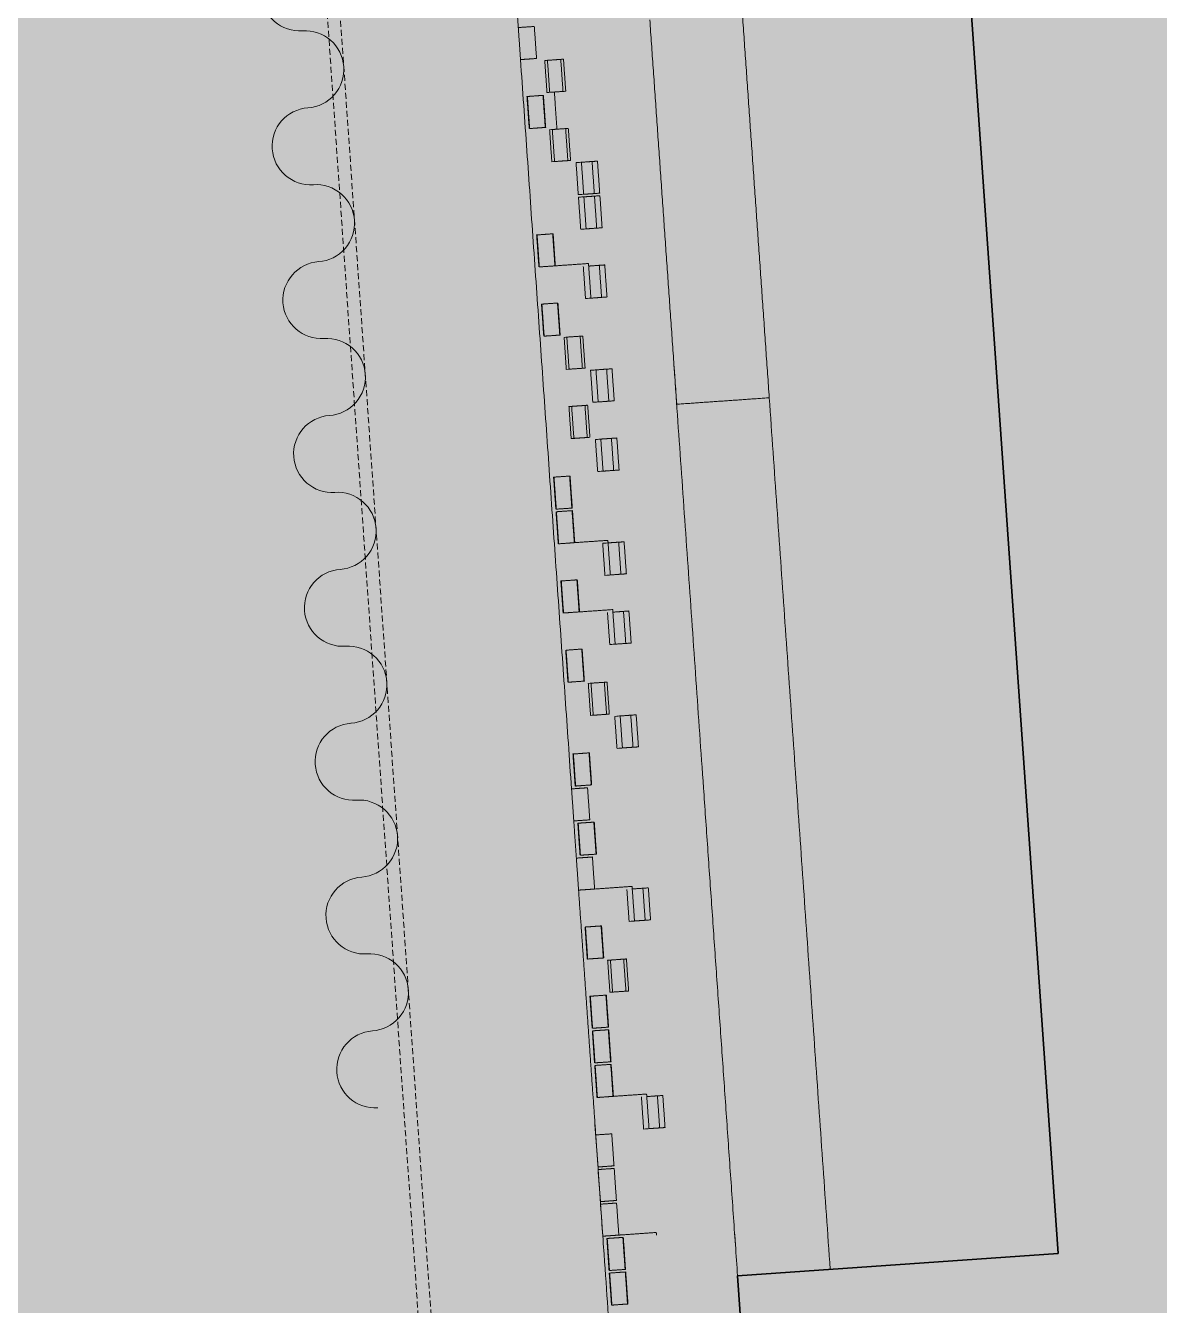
# Model space of a CAD drawing. Header units: millimetres. Extents: x 833941507 to 1669051331, y 817666127 to 1636299673.
# Drawn here: x 834533429 to 834535193, y 817986731 to 817988724 of the extents above; entities that cross this region are included whole.
import ezdxf

# ---------------------------------------------------------------- set-up
doc = ezdxf.new("R2010")
doc.units = ezdxf.units.MM
doc.header["$LTSCALE"] = 3
doc.linetypes.add('B0703', pattern=[4.6875, 3.125, -1.5625])
for name, color, linetype, lineweight in [('Hatch (LTC&CB)', 252, 'Continuous', 35), ('UAJ-22INWA', 6, 'Continuous', 35), ('UAJ-22INWA-a', 1, 'Continuous', 13), ('UAJ-22INWA-h', 251, 'Continuous', 9), ('UAJ-23FLOR-h', 251, 'Continuous', 9), ('UAJ-25CEIL-z', 8, 'B0703', 9), ('UAJ-41EXFI-d', 7, 'Continuous', 5)]:
    doc.layers.add(name, color=color, linetype=linetype, lineweight=lineweight)

# ---------------------------------------------------------------- blocks, each defined once
blk = doc.blocks.new('Finish Walls')
at = {"layer": 'UAJ-22INWA-a'}
for points, degree in [([(834534220.4, 817988722.3), (834534207.9, 817988721.5), (834534195.5, 817988720.6)], 2), ([(834534198.9, 817988670.7), (834534197.2, 817988695.6), (834534195.5, 817988720.6)], 2), ([(834534223.9, 817988672.5), (834534222.1, 817988697.4), (834534220.4, 817988722.3)], 2), ([(834534198.9, 817988670.7), (834534211.4, 817988671.6), (834534223.9, 817988672.5)], 2), ([(834534236.6, 817988669.3), (834534238.8, 817988669.5), (834534240.4, 817988669.6), (834534240.8, 817988669.6)], 3), ([(834534240.1, 817988619.5), (834534238.4, 817988644.4), (834534236.6, 817988669.3)], 2), ([(834534265.8, 817988671.4), (834534253.3, 817988670.5), (834534240.8, 817988669.6)], 2), ([(834534244.3, 817988619.8), (834534242.6, 817988644.7), (834534240.8, 817988669.6)], 2), ([(834534265.1, 817988621.2), (834534263.3, 817988646.1), (834534261.6, 817988671.1)], 2), ([(834534269.3, 817988621.5), (834534267.5, 817988646.4), (834534265.8, 817988671.4)], 2), ([(834534209, 817988613.3), (834534209.3, 817988613.3), (834534209.6, 817988613.3), (834534209.7, 817988613.3)], 3), ([(834534212.5, 817988563.4), (834534210.7, 817988588.3), (834534209, 817988613.3)], 2), ([(834534234.6, 817988615.1), (834534222.1, 817988614.2), (834534209.7, 817988613.3)], 2), ([(834534213.1, 817988563.4), (834534211.4, 817988588.4), (834534209.7, 817988613.3)], 2), ([(834534237.4, 817988565.1), (834534235.7, 817988590.1), (834534233.9, 817988615)], 2), ([(834534238.1, 817988565.2), (834534236.3, 817988590.1), (834534234.6, 817988615.1)], 2), ([(834534244.3, 817988619.8), (834534243.9, 817988619.7), (834534242.3, 817988619.6), (834534240.1, 817988619.5)], 3), ([(834534244.3, 817988619.8), (834534256.8, 817988620.6), (834534269.3, 817988621.5)], 2), ([(834534251.6, 817988620.3), (834534253.6, 817988591.3), (834534255.6, 817988562.4)], 2), ([(834534213.1, 817988563.4), (834534213.1, 817988563.4), (834534212.8, 817988563.4), (834534212.5, 817988563.4)], 3), ([(834534213.1, 817988563.4), (834534225.6, 817988564.3), (834534238.1, 817988565.2)], 2), ([(834534244.2, 817988561.6), (834534246.3, 817988561.7), (834534247.9, 817988561.9), (834534248.4, 817988561.9)], 3), ([(834534247.7, 817988511.7), (834534245.9, 817988536.7), (834534244.2, 817988561.6)], 2), ([(834534273.3, 817988563.6), (834534260.8, 817988562.8), (834534248.4, 817988561.9)], 2), ([(834534251.9, 817988512), (834534250.1, 817988537), (834534248.4, 817988561.9)], 2), ([(834534272.6, 817988513.5), (834534270.9, 817988538.4), (834534269.1, 817988563.3)], 2), ([(834534276.8, 817988513.8), (834534275.1, 817988538.7), (834534273.3, 817988563.6)], 2), ([(834534251.9, 817988512), (834534251.4, 817988512), (834534249.8, 817988511.9), (834534247.7, 817988511.7)], 3), ([(834534251.9, 817988512), (834534264.3, 817988512.9), (834534276.8, 817988513.8)], 2), ([(834534285.3, 817988510.3), (834534289.7, 817988510.6), (834534292.9, 817988510.9), (834534293.7, 817988510.9)], 3), ([(834534288.8, 817988460.5), (834534287.1, 817988485.4), (834534285.3, 817988510.3)], 2), ([(834534318.7, 817988512.7), (834534306.2, 817988511.8), (834534293.7, 817988510.9)], 2), ([(834534297.2, 817988461.1), (834534295.5, 817988486), (834534293.7, 817988510.9)], 2), ([(834534313.8, 817988462.2), (834534312, 817988487.1), (834534310.3, 817988512.1)], 2), ([(834534322.2, 817988462.8), (834534320.4, 817988487.7), (834534318.7, 817988512.7)], 2), ([(834534297.2, 817988461.1), (834534296.4, 817988461), (834534293.1, 817988460.8), (834534288.8, 817988460.5)], 3), ([(834534289.1, 817988456.5), (834534293.4, 817988456.8), (834534296.6, 817988457), (834534297.5, 817988457.1)], 3), ([(834534292.6, 817988406.6), (834534290.9, 817988431.5), (834534289.1, 817988456.5)], 2), ([(834534297.2, 817988461.1), (834534309.7, 817988461.9), (834534322.2, 817988462.8)], 2), ([(834534322.5, 817988458.8), (834534310, 817988457.9), (834534297.5, 817988457.1)], 2), ([(834534301, 817988407.2), (834534299.3, 817988432.1), (834534297.5, 817988457.1)], 2), ([(834534317.5, 817988408.3), (834534315.8, 817988433.3), (834534314, 817988458.2)], 2), ([(834534325.9, 817988408.9), (834534324.2, 817988433.9), (834534322.5, 817988458.8)], 2), ([(834534301, 817988407.2), (834534300.1, 817988407.1), (834534296.9, 817988406.9), (834534292.6, 817988406.6)], 3), ([(834534301, 817988407.2), (834534313.5, 817988408.1), (834534325.9, 817988408.9)], 2), ([(834534224, 817988397.8), (834534224.4, 817988397.8), (834534224.6, 817988397.8), (834534224.7, 817988397.8)], 3), ([(834534227.5, 817988347.9), (834534225.8, 817988372.9), (834534224, 817988397.8)], 2), ([(834534249.7, 817988399.6), (834534237.2, 817988398.7), (834534224.7, 817988397.8)], 2), ([(834534228.2, 817988348), (834534226.5, 817988372.9), (834534224.7, 817988397.8)], 2), ([(834534252.5, 817988349.7), (834534250.7, 817988374.6), (834534249, 817988399.5)], 2), ([(834534253.1, 817988349.7), (834534251.4, 817988374.6), (834534249.7, 817988399.6)], 2), ([(834534228.2, 817988348), (834534228.1, 817988348), (834534227.9, 817988347.9), (834534227.5, 817988347.9)], 3), ([(834534228.2, 817988348), (834534240.7, 817988348.8), (834534253.1, 817988349.7)], 2), ([(834534253.1, 817988349.7), (834534279, 817988351.5), (834534304.8, 817988353.3)], 2), ([(834534300.1, 817988298.9), (834534298.4, 817988323.8), (834534296.6, 817988348.7)], 2), ([(834534304.8, 817988353.3), (834534304.9, 817988351.3), (834534305, 817988349.3)], 2), ([(834534330, 817988351.1), (834534317.5, 817988350.2), (834534305, 817988349.3)], 2), ([(834534308.5, 817988299.4), (834534306.8, 817988324.4), (834534305, 817988349.3)], 2), ([(834534325.1, 817988300.6), (834534323.3, 817988325.5), (834534321.6, 817988350.5)], 2), ([(834534333.5, 817988301.2), (834534331.7, 817988326.1), (834534330, 817988351.1)], 2), ([(834534231.6, 817988290.1), (834534231.9, 817988290.1), (834534232.2, 817988290.1), (834534232.2, 817988290.1)], 3), ([(834534235.1, 817988240.2), (834534233.3, 817988265.1), (834534231.6, 817988290.1)], 2), ([(834534257.2, 817988291.8), (834534244.7, 817988291), (834534232.2, 817988290.1)], 2), ([(834534235.7, 817988240.2), (834534234, 817988265.2), (834534232.2, 817988290.1)], 2), ([(834534260, 817988241.9), (834534258.3, 817988266.9), (834534256.5, 817988291.8)], 2), ([(834534260.7, 817988242), (834534258.9, 817988266.9), (834534257.2, 817988291.8)], 2), ([(834534308.5, 817988299.4), (834534307.7, 817988299.4), (834534304.4, 817988299.2), (834534300.1, 817988298.9)], 3), ([(834534308.5, 817988299.4), (834534321, 817988300.3), (834534333.5, 817988301.2)], 2), ([(834534235.7, 817988240.2), (834534235.7, 817988240.2), (834534235.4, 817988240.2), (834534235.1, 817988240.2)], 3), ([(834534235.7, 817988240.2), (834534248.2, 817988241.1), (834534260.7, 817988242)], 2), ([(834534266.8, 817988238.4), (834534268.9, 817988238.5), (834534270.5, 817988238.7), (834534271, 817988238.7)], 3), ([(834534270.2, 817988188.5), (834534268.5, 817988213.4), (834534266.8, 817988238.4)], 2), ([(834534295.9, 817988240.4), (834534283.4, 817988239.6), (834534271, 817988238.7)], 2), ([(834534274.5, 817988188.8), (834534272.7, 817988213.7), (834534271, 817988238.7)], 2), ([(834534295.2, 817988190.3), (834534293.4, 817988215.2), (834534291.7, 817988240.1)], 2), ([(834534299.4, 817988190.5), (834534297.6, 817988215.5), (834534295.9, 817988240.4)], 2), ([(834534274.5, 817988188.8), (834534274, 817988188.8), (834534272.4, 817988188.7), (834534270.2, 817988188.5)], 3), ([(834534274.5, 817988188.8), (834534286.9, 817988189.7), (834534299.4, 817988190.5)], 2), ([(834534307.9, 817988187.1), (834534312.3, 817988187.4), (834534315.5, 817988187.7), (834534316.3, 817988187.7)], 3), ([(834534311.4, 817988137.3), (834534309.7, 817988162.2), (834534307.9, 817988187.1)], 2), ([(834534341.3, 817988189.5), (834534328.8, 817988188.6), (834534316.3, 817988187.7)], 2), ([(834534319.8, 817988137.8), (834534318.1, 817988162.8), (834534316.3, 817988187.7)], 2), ([(834534336.4, 817988139), (834534334.6, 817988163.9), (834534332.9, 817988188.9)], 2), ([(834534344.8, 817988139.6), (834534343, 817988164.5), (834534341.3, 817988189.5)], 2), ([(834534274.3, 817988130.7), (834534276.5, 817988130.8), (834534278.1, 817988130.9), (834534278.5, 817988130.9)], 3), ([(834534277.8, 817988080.8), (834534276, 817988105.7), (834534274.3, 817988130.7)], 2), ([(834534303.4, 817988132.7), (834534291, 817988131.8), (834534278.5, 817988130.9)], 2), ([(834534282, 817988081.1), (834534280.2, 817988106), (834534278.5, 817988130.9)], 2), ([(834534302.7, 817988082.5), (834534301, 817988107.5), (834534299.2, 817988132.4)], 2), ([(834534306.9, 817988082.8), (834534305.2, 817988107.7), (834534303.4, 817988132.7)], 2), ([(834534319.8, 817988137.8), (834534319, 817988137.8), (834534315.7, 817988137.6), (834534311.4, 817988137.3)], 3), ([(834534319.8, 817988137.8), (834534332.3, 817988138.7), (834534344.8, 817988139.6)], 2), ([(834534282, 817988081.1), (834534281.5, 817988081), (834534279.9, 817988080.9), (834534277.8, 817988080.8)], 3), ([(834534282, 817988081.1), (834534294.5, 817988081.9), (834534306.9, 817988082.8)], 2), ([(834534315.5, 817988079.4), (834534319.8, 817988079.7), (834534323, 817988079.9), (834534323.9, 817988080)], 3), ([(834534319, 817988029.5), (834534317.2, 817988054.5), (834534315.5, 817988079.4)], 2), ([(834534348.8, 817988081.7), (834534336.3, 817988080.9), (834534323.9, 817988080)], 2), ([(834534327.4, 817988030.1), (834534325.6, 817988055), (834534323.9, 817988080)], 2), ([(834534343.9, 817988031.3), (834534342.2, 817988056.2), (834534340.4, 817988081.1)], 2), ([(834534352.3, 817988031.8), (834534350.6, 817988056.8), (834534348.8, 817988081.7)], 2), ([(834534327.4, 817988030.1), (834534326.5, 817988030), (834534323.3, 817988029.8), (834534319, 817988029.5)], 3), ([(834534327.4, 817988030.1), (834534339.8, 817988031), (834534352.3, 817988031.8)], 2), ([(834534250.4, 817988020.7), (834534250.7, 817988020.7), (834534251, 817988020.8), (834534251.1, 817988020.8)], 3), ([(834534253.9, 817987970.8), (834534252.1, 817987995.8), (834534250.4, 817988020.7)], 2), ([(834534276, 817988022.5), (834534263.5, 817988021.6), (834534251.1, 817988020.8)], 2), ([(834534254.6, 817987970.9), (834534252.8, 817987995.8), (834534251.1, 817988020.8)], 2), ([(834534278.8, 817987972.6), (834534277.1, 817987997.5), (834534275.3, 817988022.5)], 2), ([(834534279.5, 817987972.6), (834534277.8, 817987997.6), (834534276, 817988022.5)], 2), ([(834534254.6, 817987970.9), (834534254.5, 817987970.9), (834534254.2, 817987970.9), (834534253.9, 817987970.8)], 3), ([(834534254.6, 817987970.9), (834534267, 817987971.8), (834534279.5, 817987972.6)], 2), ([(834534279.8, 817987968.6), (834534267.3, 817987967.8), (834534254.8, 817987966.9)], 2), ([(834534282.6, 817987918.7), (834534280.9, 817987943.7), (834534279.1, 817987968.6)], 2), ([(834534283.3, 817987918.8), (834534281.5, 817987943.7), (834534279.8, 817987968.6)], 2), ([(834534254.2, 817987966.8), (834534254.5, 817987966.9), (834534254.8, 817987966.9), (834534254.8, 817987966.9)], 3), ([(834534257.7, 817987917), (834534255.9, 817987941.9), (834534254.2, 817987966.8)], 2), ([(834534258.3, 817987917), (834534256.6, 817987942), (834534254.8, 817987966.9)], 2), ([(834534258.3, 817987917), (834534258.3, 817987917), (834534258, 817987917), (834534257.7, 817987917)], 3), ([(834534258.3, 817987917), (834534270.8, 817987917.9), (834534283.3, 817987918.8)], 2), ([(834534283.3, 817987918.8), (834534309.1, 817987920.6), (834534334.9, 817987922.4)], 2), ([(834534326.8, 817987917.8), (834534331.1, 817987918.1), (834534334.3, 817987918.3), (834534335.2, 817987918.4)], 3), ([(834534330.3, 817987867.9), (834534328.5, 817987892.9), (834534326.8, 817987917.8)], 2), ([(834534334.9, 817987922.4), (834534335, 817987920.4), (834534335.2, 817987918.4)], 2), ([(834534360.1, 817987920.1), (834534347.6, 817987919.3), (834534335.2, 817987918.4)], 2), ([(834534338.7, 817987868.5), (834534336.9, 817987893.4), (834534335.2, 817987918.4)], 2), ([(834534355.2, 817987869.7), (834534353.4, 817987894.6), (834534351.7, 817987919.5)], 2), ([(834534363.6, 817987870.2), (834534361.9, 817987895.2), (834534360.1, 817987920.1)], 2), ([(834534338.7, 817987868.5), (834534337.8, 817987868.4), (834534334.6, 817987868.2), (834534330.3, 817987867.9)], 3), ([(834534338.7, 817987868.5), (834534351.1, 817987869.4), (834534363.6, 817987870.2)], 2), ([(834534261.7, 817987859.1), (834534262, 817987859.1), (834534262.3, 817987859.2), (834534262.4, 817987859.2)], 3), ([(834534265.2, 817987809.2), (834534263.4, 817987834.2), (834534261.7, 817987859.1)], 2), ([(834534287.3, 817987860.9), (834534274.8, 817987860), (834534262.4, 817987859.2)], 2), ([(834534265.9, 817987809.3), (834534264.1, 817987834.2), (834534262.4, 817987859.2)], 2), ([(834534290.1, 817987811), (834534288.4, 817987835.9), (834534286.6, 817987860.9)], 2), ([(834534290.8, 817987811), (834534289.1, 817987836), (834534287.3, 817987860.9)], 2), ([(834534265.9, 817987809.3), (834534265.8, 817987809.3), (834534265.5, 817987809.3), (834534265.2, 817987809.2)], 3), ([(834534265.9, 817987809.3), (834534278.3, 817987810.2), (834534290.8, 817987811)], 2), ([(834534290.8, 817987811), (834534316.6, 817987812.8), (834534342.4, 817987814.6)], 2), ([(834534337.8, 817987760.2), (834534336, 817987785.1), (834534334.3, 817987810.1)], 2), ([(834534342.4, 817987814.6), (834534342.6, 817987812.6), (834534342.7, 817987810.6)], 2), ([(834534367.6, 817987812.4), (834534355.2, 817987811.5), (834534342.7, 817987810.6)], 2), ([(834534346.2, 817987760.8), (834534344.4, 817987785.7), (834534342.7, 817987810.6)], 2), ([(834534362.7, 817987761.9), (834534361, 817987786.9), (834534359.2, 817987811.8)], 2), ([(834534371.1, 817987762.5), (834534369.4, 817987787.4), (834534367.6, 817987812.4)], 2), ([(834534269.2, 817987751.4), (834534269.6, 817987751.4), (834534269.8, 817987751.4), (834534269.9, 817987751.4)], 3), ([(834534272.7, 817987701.5), (834534271, 817987726.4), (834534269.2, 817987751.4)], 2), ([(834534294.8, 817987753.2), (834534282.4, 817987752.3), (834534269.9, 817987751.4)], 2), ([(834534273.4, 817987701.5), (834534271.6, 817987726.5), (834534269.9, 817987751.4)], 2), ([(834534297.7, 817987703.2), (834534295.9, 817987728.2), (834534294.2, 817987753.1)], 2), ([(834534298.3, 817987703.3), (834534296.6, 817987728.2), (834534294.8, 817987753.2)], 2), ([(834534346.2, 817987760.8), (834534345.3, 817987760.7), (834534342.1, 817987760.5), (834534337.8, 817987760.2)], 3), ([(834534346.2, 817987760.8), (834534358.7, 817987761.6), (834534371.1, 817987762.5)], 2), ([(834534273.4, 817987701.5), (834534273.3, 817987701.5), (834534273.1, 817987701.5), (834534272.7, 817987701.5)], 3), ([(834534273.4, 817987701.5), (834534285.9, 817987702.4), (834534298.3, 817987703.3)], 2), ([(834534304.4, 817987699.7), (834534306.6, 817987699.9), (834534308.2, 817987700), (834534308.6, 817987700)], 3), ([(834534307.9, 817987649.8), (834534306.2, 817987674.8), (834534304.4, 817987699.7)], 2), ([(834534333.6, 817987701.7), (834534321.1, 817987700.9), (834534308.6, 817987700)], 2), ([(834534312.1, 817987650.1), (834534310.4, 817987675.1), (834534308.6, 817987700)], 2), ([(834534332.8, 817987651.6), (834534331.1, 817987676.5), (834534329.4, 817987701.4)], 2), ([(834534337.1, 817987651.9), (834534335.3, 817987676.8), (834534333.6, 817987701.7)], 2), ([(834534312.1, 817987650.1), (834534311.7, 817987650.1), (834534310.1, 817987650), (834534307.9, 817987649.8)], 3), ([(834534312.1, 817987650.1), (834534324.6, 817987651), (834534337.1, 817987651.9)], 2), ([(834534345.6, 817987648.4), (834534349.9, 817987648.8), (834534353.1, 817987649), (834534354, 817987649)], 3), ([(834534378.9, 817987650.8), (834534366.5, 817987649.9), (834534354, 817987649)], 2), ([(834534357.5, 817987599.2), (834534355.7, 817987624.1), (834534354, 817987649)], 2), ([(834534374, 817987600.3), (834534372.3, 817987625.3), (834534370.5, 817987650.2)], 2), ([(834534382.4, 817987600.9), (834534380.7, 817987625.8), (834534378.9, 817987650.8)], 2), ([(834534349.1, 817987598.6), (834534347.3, 817987623.5), (834534345.6, 817987648.4)], 2), ([(834534280.5, 817987589.8), (834534280.9, 817987589.8), (834534281.1, 817987589.8), (834534281.2, 817987589.8)], 3), ([(834534284, 817987539.9), (834534282.3, 817987564.8), (834534280.5, 817987589.8)], 2), ([(834534306.1, 817987591.6), (834534293.7, 817987590.7), (834534281.2, 817987589.8)], 2), ([(834534284.7, 817987539.9), (834534282.9, 817987564.9), (834534281.2, 817987589.8)], 2), ([(834534309, 817987541.6), (834534307.2, 817987566.6), (834534305.5, 817987591.5)], 2), ([(834534309.6, 817987541.7), (834534307.9, 817987566.6), (834534306.1, 817987591.6)], 2), ([(834534357.5, 817987599.2), (834534356.6, 817987599.1), (834534353.4, 817987598.9), (834534349.1, 817987598.6)], 3), ([(834534357.5, 817987599.2), (834534370, 817987600), (834534382.4, 817987600.9)], 2), ([(834534303.2, 817987537.2), (834534290.8, 817987536.4), (834534278.3, 817987535.5)], 2), ([(834534281.8, 817987485.6), (834534280.1, 817987510.5), (834534278.3, 817987535.5)], 2), ([(834534284.7, 817987539.9), (834534284.6, 817987539.9), (834534284.4, 817987539.9), (834534284, 817987539.9)], 3), ([(834534284.7, 817987539.9), (834534297.2, 817987540.8), (834534309.6, 817987541.7)], 2), ([(834534306.7, 817987487.3), (834534305, 817987512.3), (834534303.2, 817987537.2)], 2), ([(834534281.8, 817987485.6), (834534294.3, 817987486.5), (834534306.7, 817987487.3)], 2), ([(834534288.1, 817987482), (834534288.4, 817987482.1), (834534288.7, 817987482.1), (834534288.7, 817987482.1)], 3), ([(834534291.5, 817987432.2), (834534289.8, 817987457.1), (834534288.1, 817987482)], 2), ([(834534313.7, 817987483.8), (834534301.2, 817987482.9), (834534288.7, 817987482.1)], 2), ([(834534292.2, 817987432.2), (834534290.5, 817987457.1), (834534288.7, 817987482.1)], 2), ([(834534316.5, 817987433.9), (834534314.7, 817987458.8), (834534313, 817987483.8)], 2), ([(834534317.2, 817987433.9), (834534315.4, 817987458.9), (834534313.7, 817987483.8)], 2), ([(834534292.2, 817987432.2), (834534292.2, 817987432.2), (834534291.9, 817987432.2), (834534291.5, 817987432.2)], 3), ([(834534292.2, 817987432.2), (834534304.7, 817987433.1), (834534317.2, 817987433.9)], 2), ([(834534310.8, 817987429.5), (834534298.3, 817987428.6), (834534285.8, 817987427.7)], 2), ([(834534289.3, 817987377.9), (834534287.6, 817987402.8), (834534285.8, 817987427.7)], 2), ([(834534314.3, 817987379.6), (834534312.5, 817987404.5), (834534310.8, 817987429.5)], 2), ([(834534289.3, 817987377.9), (834534301.8, 817987378.7), (834534314.3, 817987379.6)], 2), ([(834534314.3, 817987379.6), (834534343.4, 817987381.6), (834534372.5, 817987383.7)], 2), ([(834534367.9, 817987329.2), (834534366.2, 817987354.2), (834534364.4, 817987379.1)], 2), ([(834534372.5, 817987383.7), (834534372.7, 817987381.7), (834534372.8, 817987379.7)], 2), ([(834534397.8, 817987381.4), (834534385.3, 817987380.6), (834534372.8, 817987379.7)], 2), ([(834534376.3, 817987329.8), (834534374.6, 817987354.8), (834534372.8, 817987379.7)], 2), ([(834534392.9, 817987331), (834534391.1, 817987355.9), (834534389.4, 817987380.8)], 2), ([(834534401.3, 817987331.6), (834534399.5, 817987356.5), (834534397.8, 817987381.4)], 2), ([(834534376.3, 817987329.8), (834534388.8, 817987330.7), (834534401.3, 817987331.6)], 2), ([(834534299.4, 817987320.4), (834534299.7, 817987320.4), (834534300, 817987320.5), (834534300, 817987320.5)], 3), ([(834534302.8, 817987270.5), (834534301.1, 817987295.5), (834534299.4, 817987320.4)], 2), ([(834534325, 817987322.2), (834534312.5, 817987321.3), (834534300, 817987320.5)], 2), ([(834534303.5, 817987270.6), (834534301.8, 817987295.5), (834534300, 817987320.5)], 2), ([(834534327.8, 817987272.3), (834534326, 817987297.2), (834534324.3, 817987322.2)], 2), ([(834534328.5, 817987272.3), (834534326.7, 817987297.3), (834534325, 817987322.2)], 2), ([(834534376.3, 817987329.8), (834534375.4, 817987329.8), (834534372.2, 817987329.5), (834534367.9, 817987329.2)], 3), ([(834534303.5, 817987270.6), (834534303.4, 817987270.6), (834534303.2, 817987270.6), (834534302.8, 817987270.5)], 3), ([(834534303.5, 817987270.6), (834534316, 817987271.5), (834534328.5, 817987272.3)], 2), ([(834534363.7, 817987270.8), (834534351.2, 817987269.9), (834534338.8, 817987269)], 2), ([(834534363, 817987220.6), (834534361.2, 817987245.6), (834534359.5, 817987270.5)], 2), ([(834534367.2, 817987220.9), (834534365.4, 817987245.9), (834534363.7, 817987270.8)], 2), ([(834534334.5, 817987268.8), (834534336.7, 817987268.9), (834534338.3, 817987269), (834534338.8, 817987269)], 3), ([(834534338, 817987218.9), (834534336.3, 817987243.8), (834534334.5, 817987268.8)], 2), ([(834534342.2, 817987219.2), (834534340.5, 817987244.1), (834534338.8, 817987269)], 2), ([(834534306.9, 817987212.7), (834534307.2, 817987212.7), (834534307.5, 817987212.7), (834534307.6, 817987212.7)], 3), ([(834534310.4, 817987162.8), (834534308.6, 817987187.7), (834534306.9, 817987212.7)], 2), ([(834534332.5, 817987214.5), (834534320, 817987213.6), (834534307.6, 817987212.7)], 2), ([(834534311, 817987162.9), (834534309.3, 817987187.8), (834534307.6, 817987212.7)], 2), ([(834534335.3, 817987164.6), (834534333.6, 817987189.5), (834534331.8, 817987214.4)], 2), ([(834534336, 817987164.6), (834534334.2, 817987189.5), (834534332.5, 817987214.5)], 2), ([(834534342.2, 817987219.2), (834534341.8, 817987219.1), (834534340.2, 817987219), (834534338, 817987218.9)], 3), ([(834534342.2, 817987219.2), (834534354.7, 817987220), (834534367.2, 817987220.9)], 2), ([(834534311, 817987162.9), (834534311, 817987162.9), (834534310.7, 817987162.8), (834534310.4, 817987162.8)], 3), ([(834534310.7, 817987158.8), (834534311, 817987158.8), (834534311.3, 817987158.9), (834534311.3, 817987158.9)], 3), ([(834534314.1, 817987108.9), (834534312.4, 817987133.9), (834534310.7, 817987158.8)], 2), ([(834534311, 817987162.9), (834534323.5, 817987163.7), (834534336, 817987164.6)], 2), ([(834534336.3, 817987160.6), (834534323.8, 817987159.7), (834534311.3, 817987158.9)], 2), ([(834534314.8, 817987109), (834534313.1, 817987133.9), (834534311.3, 817987158.9)], 2), ([(834534339.1, 817987110.7), (834534337.3, 817987135.6), (834534335.6, 817987160.6)], 2), ([(834534339.8, 817987110.7), (834534338, 817987135.7), (834534336.3, 817987160.6)], 2), ([(834534314.4, 817987105), (834534314.8, 817987105), (834534315, 817987105), (834534315.1, 817987105)], 3), ([(834534317.9, 817987055.1), (834534316.2, 817987080), (834534314.4, 817987105)], 2), ([(834534314.8, 817987109), (834534314.7, 817987109), (834534314.5, 817987109), (834534314.1, 817987108.9)], 3), ([(834534314.8, 817987109), (834534327.3, 817987109.9), (834534339.8, 817987110.7)], 2), ([(834534340, 817987106.7), (834534327.6, 817987105.9), (834534315.1, 817987105)], 2), ([(834534318.6, 817987055.1), (834534316.8, 817987080.1), (834534315.1, 817987105)], 2), ([(834534342.8, 817987056.8), (834534341.1, 817987081.8), (834534339.4, 817987106.7)], 2), ([(834534343.5, 817987056.9), (834534341.8, 817987081.8), (834534340, 817987106.7)], 2), ([(834534318.6, 817987055.1), (834534318.5, 817987055.1), (834534318.3, 817987055.1), (834534317.9, 817987055.1)], 3), ([(834534318.6, 817987055.1), (834534331.1, 817987056), (834534343.5, 817987056.9)], 2), ([(834534343.5, 817987056.9), (834534369.3, 817987058.7), (834534395.1, 817987060.5)], 2), ([(834534390.5, 817987006), (834534388.8, 817987031), (834534387, 817987055.9)], 2), ([(834534395.1, 817987060.5), (834534395.3, 817987058.5), (834534395.4, 817987056.5)], 2), ([(834534420.4, 817987058.2), (834534407.9, 817987057.4), (834534395.4, 817987056.5)], 2), ([(834534398.9, 817987006.6), (834534397.2, 817987031.5), (834534395.4, 817987056.5)], 2), ([(834534415.4, 817987007.8), (834534413.7, 817987032.7), (834534412, 817987057.6)], 2), ([(834534423.8, 817987008.3), (834534422.1, 817987033.3), (834534420.4, 817987058.2)], 2), ([(834534340.9, 817986998.5), (834534328.4, 817986997.7), (834534316, 817986996.8)], 2), ([(834534319.5, 817986946.9), (834534317.7, 817986971.9), (834534316, 817986996.8)], 2), ([(834534344.4, 817986948.7), (834534342.7, 817986973.6), (834534340.9, 817986998.5)], 2), ([(834534398.9, 817987006.6), (834534398, 817987006.5), (834534394.8, 817987006.3), (834534390.5, 817987006)], 3), ([(834534398.9, 817987006.6), (834534411.4, 817987007.5), (834534423.8, 817987008.3)], 2), ([(834534319.5, 817986946.9), (834534331.9, 817986947.8), (834534344.4, 817986948.7)], 2), ([(834534344.7, 817986944.7), (834534332.2, 817986943.8), (834534319.7, 817986942.9)], 2), ([(834534323.2, 817986893), (834534321.5, 817986918), (834534319.7, 817986942.9)], 2), ([(834534348.2, 817986894.8), (834534346.4, 817986919.7), (834534344.7, 817986944.7)], 2), ([(834534323.2, 817986893), (834534335.7, 817986893.9), (834534348.2, 817986894.8)], 2), ([(834534336.5, 817986894), (834534336.4, 817986894), (834534335.9, 817986893.9), (834534335.2, 817986893.9)], 3), ([(834534348.4, 817986890.8), (834534336, 817986889.9), (834534323.5, 817986889.1)], 2), ([(834534327, 817986839.2), (834534325.2, 817986864.1), (834534323.5, 817986889.1)], 2), ([(834534329.5, 817986889.5), (834534329.8, 817986889.5), (834534330.1, 817986889.5), (834534330.2, 817986889.5)], 3), ([(834534351.9, 817986840.9), (834534350.2, 817986865.9), (834534348.4, 817986890.8)], 2), ([(834534327, 817986839.2), (834534339.5, 817986840.1), (834534351.9, 817986840.9)], 2), ([(834534333.6, 817986839.6), (834534333.6, 817986839.6), (834534333.3, 817986839.6), (834534333, 817986839.6)], 3), ([(834534333.3, 817986835.6), (834534333.6, 817986835.6), (834534333.9, 817986835.7), (834534333.9, 817986835.7)], 3), ([(834534336.7, 817986785.7), (834534335, 817986810.7), (834534333.3, 817986835.6)], 2), ([(834534333.6, 817986839.6), (834534346.1, 817986840.5), (834534358.6, 817986841.4)], 2), ([(834534358.9, 817986837.4), (834534346.4, 817986836.5), (834534333.9, 817986835.7)], 2), ([(834534337.4, 817986785.8), (834534335.7, 817986810.7), (834534333.9, 817986835.7)], 2), ([(834534351.9, 817986840.9), (834534381.1, 817986843), (834534410.2, 817986845)], 2), ([(834534361.7, 817986787.5), (834534359.9, 817986812.4), (834534358.2, 817986837.4)], 2), ([(834534362.3, 817986787.5), (834534360.6, 817986812.5), (834534358.9, 817986837.4)], 2), ([(834534410.2, 817986845), (834534410.3, 817986843), (834534410.5, 817986841)], 2), ([(834534337, 817986781.7), (834534337.4, 817986781.8), (834534337.6, 817986781.8), (834534337.7, 817986781.8)], 3), ([(834534340.5, 817986731.9), (834534338.8, 817986756.8), (834534337, 817986781.7)], 2), ([(834534337.4, 817986785.8), (834534337.3, 817986785.8), (834534337.1, 817986785.8), (834534336.7, 817986785.7)], 3), ([(834534337.4, 817986785.8), (834534349.9, 817986786.6), (834534362.3, 817986787.5)], 2), ([(834534362.6, 817986783.5), (834534350.2, 817986782.7), (834534337.7, 817986781.8)], 2), ([(834534341.2, 817986731.9), (834534339.4, 817986756.8), (834534337.7, 817986781.8)], 2), ([(834534365.4, 817986733.6), (834534363.7, 817986758.5), (834534362, 817986783.5)], 2), ([(834534366.1, 817986733.7), (834534364.4, 817986758.6), (834534362.6, 817986783.5)], 2), ([(834534341.2, 817986731.9), (834534353.6, 817986732.8), (834534366.1, 817986733.7)], 2), ([(834534341.2, 817986731.9), (834534341.1, 817986731.9), (834534340.8, 817986731.9), (834534340.5, 817986731.9)], 3)]:
    blk.add_open_spline(points, degree=degree, dxfattribs=at)
at = {"layer": 'UAJ-22INWA-h'}
for points in [[(834534183.9, 817988886.2), (834534189.7, 817988803.4), (834534195.5, 817988720.6)], [(834534198.9, 817988670.7), (834534238.6, 817988103.1), (834534278.3, 817987535.5)], [(834534281.8, 817987485.6), (834534283.8, 817987456.7), (834534285.8, 817987427.7)], [(834534289.3, 817987377.9), (834534302.6, 817987187.3), (834534316, 817986996.8)], [(834534314.8, 817987013.1), (834534349.7, 817986514), (834534353.6, 817986458.1)], [(834534319.5, 817986946.9), (834534319.6, 817986944.9), (834534319.7, 817986942.9)], [(834534323.2, 817986893.1), (834534323.4, 817986891.1), (834534323.5, 817986889.1)]]:
    blk.add_open_spline(points, degree=2, dxfattribs=at)
at = {"layer": 'UAJ-41EXFI-d'}
for points in [[(834534400.1, 817988732.8), (834534421, 817988433.5), (834534442, 817988134.2)], [(834534586, 817988144.3), (834534565, 817988443.6), (834534544.1, 817988742.8)], [(834534437.4, 817988199), (834534484.8, 817987520.6), (834534536.7, 817986777.5)], [(834534442, 817988134.2), (834534514, 817988139.3), (834534586, 817988144.3)], [(834534680.8, 817986787.6), (834534633.4, 817987466), (834534586, 817988144.3)], [(834534533.3, 817986827.3), (834534532.8, 817986834.8), (834534532.3, 817986842.3)], [(834534536.8, 817986777.5), (834534608.8, 817986782.6), (834534680.8, 817986787.6)]]:
    blk.add_open_spline(points, degree=2, dxfattribs=at)
blk = doc.blocks.new('LRR Curtain')
at = {"layer": 'UAJ-25CEIL-z', "linetype": 'B0703'}
for points in [[(-20980.1, -65342.3), (-20980.1, -50292.3, 0.414214), (-21490.1, -49782.3), (-35490.1, -49782.3, 0.414214), (-36000.1, -50292.3), (-36000.1, -65342.3)], [(-21000.1, -65342.3), (-21000.1, -50292.3, 0.414214), (-21490.1, -49802.3), (-35490.1, -49802.3, 0.414214), (-35980.1, -50292.3), (-35980.1, -65342.3)]]:
    blk.add_lwpolyline(points, format="xyb", dxfattribs=at)
at = {"layer": 'UAJ-41EXFI-d'}
for centre, start, end in [((-21040.1, -54231.3, 0), 90, 270), ((-21040.1, -54351.3, 0), 359.9312, 90.0689), ((-21040.1, -54351.4, 0), 269.9312, 0), ((-21040.1, -54471.4, 0), 90, 270), ((-21040.1, -54591.4, 0), 359.9312, 90.0689), ((-21040.1, -54591.4, 0), 269.9312, 0), ((-21040.1, -54711.4, 0), 90, 270), ((-21040.1, -54831.4, 0), 359.9312, 90.0689), ((-21040.1, -54831.5, 0), 269.9312, 0), ((-21040.1, -54951.5, 0), 90, 270), ((-21040.1, -55071.5, 0), 359.9312, 90.0689), ((-21040.1, -55071.6, 0), 269.9312, 0), ((-21040.1, -55191.6, 0), 90, 270), ((-21040.1, -55311.6, 0), 359.9312, 90.0689), ((-21040.1, -55311.7, 0), 269.9312, 0), ((-21040.1, -55431.7, 0), 90, 270), ((-21040.1, -55551.7, 0), 359.9312, 90.0689), ((-21040.1, -55551.7, 0), 269.9312, 0), ((-21040.1, -55671.7, 0), 90, 270), ((-21040.1, -55791.7, 0), 359.9312, 90.0689), ((-21040.1, -55791.8, 0), 269.9312, 0), ((-21040.1, -55911.8, 0), 90, 270), ((-21040.1, -56031.8, 0), 89.9306, 90.0001)]:
    blk.add_arc(centre, 60, start, end, dxfattribs=at)
blk = doc.blocks.new('LRR-B01-WALL FINISH')
blk.add_blockref('Finish Walls', (0, 0))
at = {"rotation": 3.998908525846276}
blk.add_blockref('LRR Curtain', (834551062.6, 818044341.9), dxfattribs=at)
blk = doc.blocks.new('GBP-LTC-LB01')
at = {"layer": 'UAJ-23FLOR-h'}
h = blk.add_hatch(dxfattribs=at)
h.set_pattern_fill('EARTH,_O', color=256, scale=180, angle=45)
h.set_pattern_definition([(48.9989, (834576001.8, 818046085.3), (-112.727, 1612.5107), [1143, -1143]), (48.9989, (834575678.3, 818046366.6), (-112.727, 1612.5107), [1143, -1143]), (48.9989, (834575354.8, 818046647.8), (-112.727, 1612.5107), [1143, -1143]), (138.9989, (834575340.7, 818046849.3), (-1612.5107, -112.727), [1143, -1143]), (138.9989, (834575621.9, 818047172.8), (-1612.5107, -112.727), [1143, -1143]), (138.9989, (834575903.1, 818047496.3), (-1612.5107, -112.727), [1143, -1143])])
h.paths.add_polyline_path([(834572173.1, 818200349.2), (834310583.7, 818182062.1), (834331502.2, 817882831.7), (834364939.7, 817885169.2), (834473095.7, 818011283.6), (834480533.7, 818020120.4), (834485095.1, 818025709.5), (834491375.7, 818033619), (834497063.4, 818041013), (834493145.8, 818043678.7), (834512788.5, 818074029.2), (834518712.5, 818083675.2), (834526231.3, 818096325.1), (834534646, 818111073), (834545956, 818131981.3), (834557204.6, 818154198.8), (834564040, 818168496.8), (834570941.2, 818183576.4), (834578367.8, 818200696.3)])
h.paths.add_polyline_path([(834382131.3, 817956470), (834418268.7, 817958996.1), (834422062.4, 817963855.9), (834428403, 817964299.4), (834467239.2, 818010695.6), (834466445.2, 818021738.8), (834476097.7, 818035709), (834485267.1, 818048983.2), (834487014.9, 818051460.4), (834497268.3, 818067303.4), (834492893.4, 818129890.1), (834448056.6, 818126755.7), (834416896.6, 818105052.1), (834382061.4, 818080789), (834386167.4, 818022059.2), (834377588.4, 818021459.5)], flags=16)
edge = h.paths.add_edge_path(flags=16)
edge.add_line((834540292.3, 818142076.1), (834533466.3, 818141614.1))
edge.add_line((834533466.3, 818141614.1), (834523258, 818143862.7))
edge.add_line((834523258, 818143862.7), (834525896.9, 818155838.9))
edge.add_arc((834558382.4, 818267025.4), 115835, 237.218398, 253.713127, ccw=False)
edge.add_line((834495664.9, 818169638.3), (834498267.6, 818132357))
edge.add_line((834498267.6, 818132357), (834496346.4, 818130135))
edge.add_line((834496346.4, 818130135), (834492879.9, 818129892.7))
edge.add_line((834492879.9, 818129892.7), (834494229.6, 818110587.6))
edge.add_line((834494229.6, 818110587.6), (834496326.1, 818110708.4))
edge.add_line((834496326.1, 818110708.4), (834498420.2, 818080753.6))
edge.add_line((834498420.2, 818080753.6), (834498046.1, 818080727.4))
edge.add_line((834498046.1, 818080727.4), (834498254.5, 818077746.4))
edge.add_line((834498254.5, 818077746.4), (834503061.1, 818078082.4))
edge.add_line((834503061.1, 818078082.4), (834504979.5, 818081212.1))
edge.add_line((834504979.5, 818081212.1), (834509429, 818088470.9))
edge.add_line((834509429, 818088470.9), (834515217.2, 818097913.6))
edge.add_line((834515217.2, 818097913.6), (834526067.4, 818116415.5))
edge.add_line((834526067.4, 818116415.5), (834532489.2, 818127888.7))
edge.add_line((834532489.2, 818127888.7), (834534830.9, 818132146.3))
edge.add_line((834534830.9, 818132146.3), (834540292.3, 818142076.1))
h = blk.add_hatch(dxfattribs=at)
h.set_pattern_fill('EARTH,_O', color=256, scale=180, angle=45)
h.set_pattern_definition([(45.0000001, (-1082349.7, 54794.9), (-3e-06, 1616.4461018), [1143, -1143]), (45.0000001, (-1082652.8, 55098), (-3e-06, 1616.4461018), [1143, -1143]), (45.0000001, (-1082955.9, 55401.1), (-3e-06, 1616.4461018), [1143, -1143]), (135.0000001, (-1082955.9, 55603.1), (-1616.4461018, -3e-06), [1143, -1143]), (135.0000001, (-1082652.8, 55906.2), (-1616.4461018, -3e-06), [1143, -1143]), (135.0000001, (-1082349.7, 56209.3), (-1616.4461018, -3e-06), [1143, -1143])])
h.paths.add_polyline_path([(834669469.3, 818015499.2), (834651080.8, 818014213.8), (834651091.3, 818014066), (834669479.8, 818015351.5)], flags=16)
edge = h.paths.add_edge_path()
edge.add_arc((834611763.6, 818123015.1), 22001.3, 94.00072, 118.68868)
edge.add_line((834601201.9, 818142315.5), (834593918.3, 818141228.4))
edge.add_arc((834611768.4, 818123014), 25502.7, 93.99716, 134.42127, ccw=False)
edge.add_line((834609990.7, 818148454.7), (834618164.4, 818149025.8))
edge.add_line((834618164.4, 818149025.8), (834618408.3, 818145534.9))
edge.add_line((834618408.3, 818145534.9), (834616365.4, 818145392.2))
edge.add_line((834616365.4, 818145392.2), (834616609.4, 818141900.7))
edge.add_line((834616609.4, 818141900.7), (834611621.5, 818141552.2))
edge.add_line((834611621.5, 818141552.2), (834611377.6, 818145043.1))
edge.add_line((834611377.6, 818145043.1), (834610228.6, 818144962.7))
h.paths.add_polyline_path([(834673232.9, 818197365.9), (834607546.5, 818192773.9), (834599172.5, 818174435.3), (834588349.1, 818152374.5), (834578621.5, 818133890.7), (834568418.3, 818115665.3), (834556456.7, 818095618.3), (834546606.4, 818080041.6), (834532219.3, 818058623.7), (834523692.2, 818046595.7), (834515683.5, 818035708.5), (834508244.2, 818025929.9), (834500656.3, 818016266.1), (834489786.8, 818002934.1), (834483448.3, 817995421.3), (834478637.6, 817989841.7), (834458453.8, 817967379.3), (834441506.5, 817949096.4), (834383075.7, 817886437.1), (834482026.7, 817893354.5), (834551919, 817920008.6), (834634905.1, 817930637.1), (834634023, 817939309.4), (834633770.1, 817941795.9), (834633577.7, 817943687), (834508697, 817930983.6), (834507053.5, 817930191.4), (834506409.5, 817939427), (834507656.9, 817945566.7), (834503417.1, 818006767), (834503064.4, 818011762.7), (834514052.9, 818025791.9), (834520784.7, 818034889.3), (834526318.9, 818042436.9), (834532381.7, 818050705.6), (834536345.7, 818056472.7), (834542258.4, 818065225.6), (834550405.9, 818077286.9), (834561579, 818095002), (834574522.7, 818117080), (834587768.9, 818140310.2), (834609774.1, 818143595), (834610002, 818140335.9), (834634252.5, 818142031.5), (834636806.9, 818105492.5), (834642791.5, 818105913.7), (834646278.6, 818056032.6), (834640293.2, 818055614.2), (834643382.3, 818011424.9), (834641138.4, 818011268), (834645775.8, 817944927.9), (834639048.4, 817944243.5), (834640362.1, 817931328.1), (834651070.4, 817932706.9), (834650587.7, 817936476.1), (834685105.7, 817940896.9), (834685588.5, 817937127.6), (834691373.8, 817937868.6)])
blk.add_blockref('LRR-B01-WALL FINISH', (0, 0))
blk = doc.blocks.new('GBP-STR-B01-L2')
at = {"layer": 'UAJ-22INWA'}
blk.add_lwpolyline([(834534896, 817988807.5), (834535220.3, 817988830.2), (834535460.6, 817985392.4), (834535136.4, 817985369.7), (834535154.1, 817985116.5), (834534655.3, 817985081.7), (834534536.7, 817986777.5), (834535035.5, 817986812.4)], close=True, dxfattribs=at)

msp = doc.modelspace()

# ---------------------------------------------------------------- hatches: boundary and pattern name
at = {"layer": 'Hatch (LTC&CB)'}
h = msp.add_hatch(dxfattribs=at)
h.set_pattern_fill('ANSI38', color=256, scale=100)
h.set_pattern_definition([(318.99984, (834479093.73, 818230174.15), (208.29942, 239.6197), []), (48.99984, (834479093.73, 818230174.15), (176.97914, 687.53882), [793.75, -476.25])])
edge = h.paths.add_edge_path()
edge.add_line((834601196.2, 818142314.5), (834603754.3, 818142696.4))
edge.add_line((834603754.3, 818142696.4), (834603901.9, 818141707.3))
edge.add_line((834603901.9, 818141707.3), (834603810.5, 818141693.7))
edge.add_arc((834611763.3, 818123016.4), 20300, 113.06436, 141.35758)
edge.add_line((834595907.8, 818135692.9), (834595395.4, 818135656.9))
edge.add_line((834595395.4, 818135656.9), (834583111.7, 818114341))
edge.add_line((834583111.7, 818114341), (834578121.6, 818106513.9))
edge.add_line((834578121.6, 818106513.9), (834575731.7, 818102809.5))
edge.add_line((834575731.7, 818102809.5), (834574387.4, 818100726))
edge.add_line((834574387.4, 818100726), (834573114, 818098752.1))
edge.add_line((834573114, 818098752.1), (834573145.3, 818098730.6))
edge.add_line((834573145.3, 818098730.6), (834569989.1, 818093770.2))
edge.add_line((834569989.1, 818093770.2), (834566535, 818088385.7))
edge.add_line((834566535, 818088385.7), (834566514.1, 818088398.3))
edge.add_line((834566514.1, 818088398.3), (834558743.6, 818076256.6))
edge.add_line((834558743.6, 818076256.6), (834557653.4, 818074495.7))
edge.add_line((834557653.4, 818074495.7), (834553498.9, 818068288.6))
edge.add_line((834553498.9, 818068288.6), (834548580.9, 818060932.1))
edge.add_line((834548580.9, 818060932.1), (834544328.3, 818054726.3))
edge.add_line((834544328.3, 818054726.3), (834544332.1, 818054704.7))
edge.add_line((834544332.1, 818054704.7), (834540324.6, 818048716.7))
edge.add_line((834540324.6, 818048716.7), (834541041.3, 818048232.5))
edge.add_line((834541041.3, 818048232.5), (834540089.7, 818046823.8))
edge.add_line((834540089.7, 818046823.8), (834539737.6, 818047061.7))
edge.add_line((834539737.6, 818047061.7), (834533115.8, 818038377.7))
edge.add_line((834533115.8, 818038377.7), (834515221, 818015146.6))
edge.add_arc((834538026, 818000636.3), 27030, 147.53226, 176.18709)
edge.add_line((834511055.8, 818002433.7), (834511445, 817996891.2))
edge.add_line((834511445, 817996891.2), (834511474.1, 817996474.7))
edge.add_line((834511474.1, 817996474.7), (834508641.2, 817996276.6))
edge.add_line((834508641.2, 817996276.6), (834508910.7, 817992422.1))
edge.add_line((834508910.7, 817992422.1), (834511353.4, 817992956))
edge.add_line((834511353.4, 817992956), (834513357.7, 817964213))
edge.add_line((834513357.7, 817964213), (834513308.9, 817964209.6))
edge.add_line((834513308.9, 817964209.6), (834513879.4, 817955918.8))
edge.add_line((834513879.4, 817955918.8), (834514876.6, 817955988.5))
edge.add_line((834514876.6, 817955988.5), (834515053.1, 817953464.4))
edge.add_arc((834528221.1, 817954383), 13200, 183.99042, 259.83723)
edge.add_line((834525892, 817941390.1), (834525974.5, 817940578.7))
edge.add_line((834525974.5, 817940578.7), (834555356.3, 817943567.5))
edge.add_line((834555356.3, 817943567.5), (834594711.7, 817947570.8))
edge.add_line((834594711.7, 817947570.8), (834594754.2, 817947153))
edge.add_line((834594754.2, 817947153), (834616096.9, 817949324))
edge.add_line((834616096.9, 817949324), (834631854.2, 817950926.8))
edge.add_line((834631854.2, 817950926.8), (834631836.7, 817951177.2))
edge.add_line((834631836.7, 817951177.2), (834639760.4, 817951731.1))
edge.add_line((834639760.4, 817951731.1), (834640507, 817944391.6))
edge.add_line((834640507, 817944391.6), (834508703.6, 817930984.3))
edge.add_line((834508703.6, 817930984.3), (834508663.5, 817930982.2))
edge.add_line((834508663.5, 817930982.2), (834507053.5, 817930191.4))
edge.add_line((834507053.5, 817930191.4), (834506409.5, 817939427))
edge.add_line((834506409.5, 817939427), (834507675, 817945699.3))
edge.add_line((834507675, 817945699.3), (834503067.5, 818011766.7))
edge.add_line((834503067.5, 818011766.7), (834515005.9, 818027008.3))
edge.add_line((834515005.9, 818027008.3), (834526318.9, 818042436.9))
edge.add_line((834526318.9, 818042436.9), (834533248.4, 818051887.5))
edge.add_line((834533248.4, 818051887.5), (834545204.9, 818069586.4))
edge.add_line((834545204.9, 818069586.4), (834551695.4, 818079200.6))
edge.add_line((834551695.4, 818079200.6), (834551700.7, 818079300.6))
edge.add_line((834551700.7, 818079300.6), (834554860.1, 818084257.5))
edge.add_line((834554860.1, 818084257.5), (834556162.9, 818086301.5))
edge.add_line((834556162.9, 818086301.5), (834561579.1, 818095002.2))
edge.add_line((834561579.1, 818095002.2), (834564610.2, 818100023.6))
edge.add_line((834564610.2, 818100023.6), (834566711.8, 818103505.3))
edge.add_line((834566711.8, 818103505.3), (834567221, 818104369.7))
edge.add_line((834567221, 818104369.7), (834571219.8, 818111331.3))
edge.add_line((834571219.8, 818111331.3), (834579233.6, 818125278.3))
edge.add_line((834579233.6, 818125278.3), (834584805.2, 818135090.8))
edge.add_line((834584805.2, 818135090.8), (834587768.4, 818140310.1))
edge.add_line((834587768.4, 818140310.1), (834593953.4, 818141233.4))
edge.add_arc((834611682.4, 818123278.8), 25232.6, 93.84603, 134.63794, ccw=False)
edge.add_line((834609989.9, 818148454.6), (834618164.1, 818149025.8))
edge.add_line((834618164.1, 818149025.8), (834618408, 818145534.9))
edge.add_line((834618408, 818145534.9), (834616365.1, 818145392.2))
edge.add_line((834616365.1, 818145392.2), (834616609.1, 818141900.7))
edge.add_line((834616609.1, 818141900.7), (834611621.3, 818141552.1))
edge.add_line((834611621.3, 818141552.1), (834611377.3, 818145043))
edge.add_arc((834611845.2, 818122938.1), 22109.9, 91.21252, 118.79258)
h = msp.add_hatch(color=256, dxfattribs=at)
h.dxf.hatch_style = 1
edge = h.paths.add_edge_path()
edge.add_line((834513358.8, 817964213.1), (834514805.3, 817964314.2))
edge.add_line((834514805.3, 817964314.2), (834514905.3, 817962883.3))
edge.add_line((834514905.3, 817962883.3), (834522016, 817959924.7))
edge.add_line((834522016, 817959924.7), (834527599.8, 817958234.8))
edge.add_line((834527599.8, 817958234.8), (834531627.4, 817957332))
edge.add_line((834531627.4, 817957332), (834538597.7, 817957185.8))
edge.add_line((834538597.7, 817957185.8), (834550283.8, 817958000.7))
edge.add_line((834550283.8, 817958000.7), (834576164.2, 817960699.3))
edge.add_arc((834571429.7, 818001700.9), 41274, 276.58696, 289.10478)
edge.add_line((834584938.5, 817962700.2), (834585387.4, 817962731.4))
edge.add_line((834585387.4, 817962731.4), (834585119.4, 817966565.5))
edge.add_line((834585119.4, 817966565.5), (834584671.7, 817966534.2))
edge.add_line((834584671.7, 817966534.2), (834582845.2, 817993361.9))
edge.add_line((834582845.2, 817993361.9), (834584586.7, 817993483.6))
edge.add_line((834584586.7, 817993483.6), (834584565.2, 817993788.2))
edge.add_line((834584565.2, 817993788.2), (834583546.6, 817993717))
edge.add_line((834583546.6, 817993717), (834579511.6, 818051438.3))
edge.add_line((834579511.6, 818051438.3), (834571357.1, 818050868.2))
edge.add_line((834571357.1, 818050868.2), (834571728.4, 818045556.2))
edge.add_line((834571728.4, 818045556.2), (834551421, 818044136.6))
edge.add_line((834551421, 818044136.6), (834550915.4, 818053251.1))
edge.add_line((834550915.4, 818053251.1), (834550067.4, 818053191.9))
edge.add_line((834550067.4, 818053191.9), (834547980.3, 818050328.4))
edge.add_line((834547980.3, 818050328.4), (834547993.7, 818050137.1))
edge.add_line((834547993.7, 818050137.1), (834537098.8, 818035335.1))
edge.add_line((834537098.8, 818035335.1), (834533115.8, 818038377.7))
edge.add_line((834533115.8, 818038377.7), (834521762.8, 818023639.2))
edge.add_line((834521762.8, 818023639.2), (834515226.4, 818015153.6))
edge.add_arc((834538313.1, 818000540.5), 27322.9, 147.66747, 176.02667)
edge.add_line((834511055.8, 818002433.7), (834511474.1, 817996474.7))
edge.add_line((834511474.1, 817996474.7), (834508641.2, 817996276.6))
edge.add_line((834508641.2, 817996276.6), (834508910.7, 817992422.1))
edge.add_line((834508910.7, 817992422.1), (834511349.4, 817992955.1))
edge.add_line((834511349.4, 817992955.1), (834511354.9, 817992876.6))
edge.add_line((834511354.9, 817992876.6), (834513358.7, 817964213.1))
edge.add_line((834513358.7, 817964213.1), (834513358.8, 817964213.1))

# ---------------------------------------------------------------- block references
for name in ['GBP-LTC-LB01', 'GBP-STR-B01-L2']:
    msp.add_blockref(name, (0, 0))

doc.saveas('drawing.dxf')
